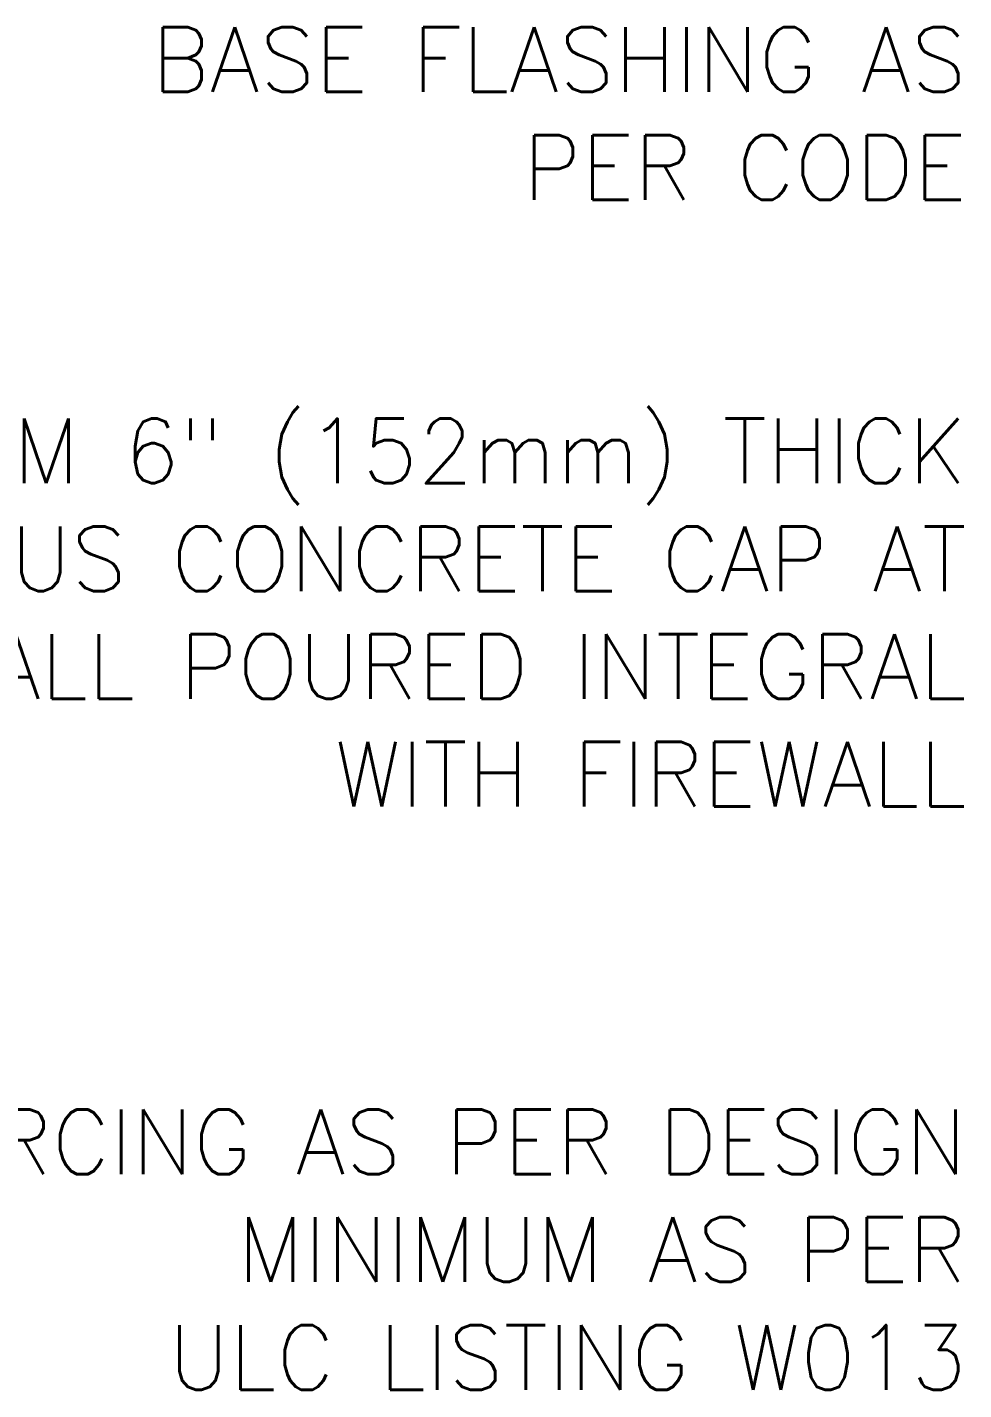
# Model space of a CAD drawing. Header units: inches. Extents: x -9 to 44, y 201.4 to 266.9.
# Drawn here: x 33.18 to 44.04, y 226.99 to 242.8 of the extents above; entities that cross this region are included whole.
import ezdxf

# ---------------------------------------------------------------- set-up
doc = ezdxf.new("R2010")
doc.units = ezdxf.units.IN
doc.header["$LTSCALE"] = 0.5
doc.header["$MEASUREMENT"] = 0
doc.layers.add('TEXT', color=4, linetype='Continuous')
doc.styles.get("Standard").update_dxf_attribs({"font": 'romans.shx'})

msp = doc.modelspace()

# ---------------------------------------------------------------- texts
at = {"layer": 'TEXT', "char_height": 0.75, "attachment_point": 6}
for s, insert, width in [('\\A1;BASE FLASHING AS PER CODE ', (44.06883317224049, 241.7980831505834), 10.91456466104902), ('\\A1;MINIMUM 6" (152mm) THICK CONTINUOUS CONCRETE CAP AT TOP OF WALL POURED INTEGRAL WITH FIREWALL ', (44.06883317224049, 236.0081926601648), 18.0949809538107), ('\\A1;REINFORCING AS PER DESIGN\\PMINIMUM AS PER \\PULC LISTING W013 ', (44.06883317224049, 228.6188820741785), 18.0949809538107)]:
    msp.add_mtext(s, dxfattribs=dict(at, insert=insert, width=width))

doc.saveas('drawing.dxf')
